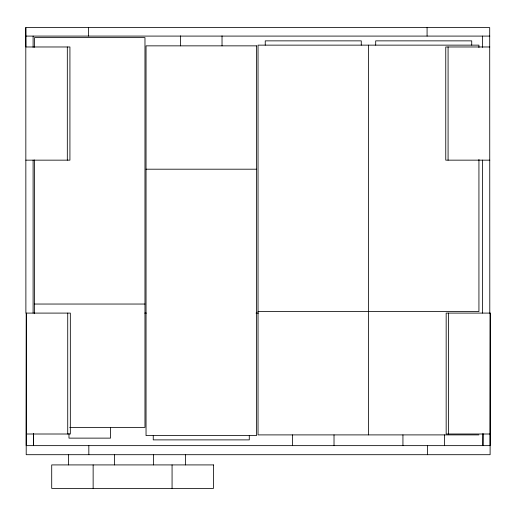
<?xml version="1.0" encoding="UTF-8"?>
<svg xmlns="http://www.w3.org/2000/svg" width="516" height="516" viewBox="0 0 516 516"><rect width="100%" height="100%" fill="white"/><g stroke="black" fill="none" stroke-linecap="round" stroke-linejoin="round"><path stroke-width="0.77" d="M490.2 313.096L490.11 454.699L26.206 454.699L26.297 313.096L26.206 445.643L490.11 445.643L490.2 313.096L446.166 313.096L446.166 434.008L490.2 434.008M33.417 445.643L33.514 434.008M482.892 445.643L482.982 434.008M25.89 160.154L69.924 160.154L69.924 46.975L25.89 46.975L25.8 27.606L489.703 27.606L489.794 313.096M25.8 36.088L489.794 36.088M489.794 46.975L445.76 46.975L445.76 160.154L489.794 160.154M146.041 169.196L256.491 169.196M34.514 304.04L144.97 304.04M258.032 311.548L478.932 311.548L478.932 159.425M144.77 313.096L146.383 313.096M256.033 313.096L258.452 313.096M69.673 427.383L144.97 427.383L144.97 37.623L34.514 37.623L34.514 47.285M26.297 434.008L70.331 434.008L70.331 313.096L25.89 313.096L25.8 27.606M478.932 434.898L258.032 434.898L258.032 45.137L478.932 45.137L478.932 47.549M482.982 433.595L482.982 445.643M482.583 36.088L482.583 47.362M482.583 160.095L482.583 313.096M471.721 45.137L471.721 40.861L375.693 40.861L375.693 45.137M448.488 313.096L448.488 434.008M448.082 46.975L448.082 160.154M444.47 434.898L444.47 445.643M427.487 445.643L427.487 454.699M427.08 27.606L427.08 36.088M402.938 434.898L402.938 445.643M368.482 45.137L368.482 434.898M361.271 45.137L361.271 40.861L265.243 40.861L265.243 45.137M334.02 434.898L334.02 445.643M292.495 434.898L292.495 445.643M249.28 435.614L249.28 439.884L153.252 439.884L153.252 435.614M222.028 35.875L222.028 45.853M185.45 454.332L185.45 464.916M180.503 35.875L180.503 45.853M172.067 464.916L172.067 488.394M153.491 454.332L153.491 464.916M114.5 454.332L114.5 464.916M110.508 427.383L110.508 438.129L68.976 438.129L68.976 433.524M93.138 464.916L93.138 488.394M88.829 445.643L88.829 454.699M88.423 27.606L88.423 36.088M68.551 454.332L68.551 464.916M67.725 313.096L67.725 434.008M67.319 46.975L67.319 160.154M34.514 159.966L34.514 313.715M33.514 433.595L33.514 445.643M33.108 36.088L33.108 47.362M33.108 160.095L33.108 313.096M256.491 45.853L146.041 45.853L146.041 435.614L256.491 435.614L256.491 45.853M213.495 464.916L51.71 464.916L51.71 488.394L213.495 488.394L213.495 464.916"/></g></svg>
